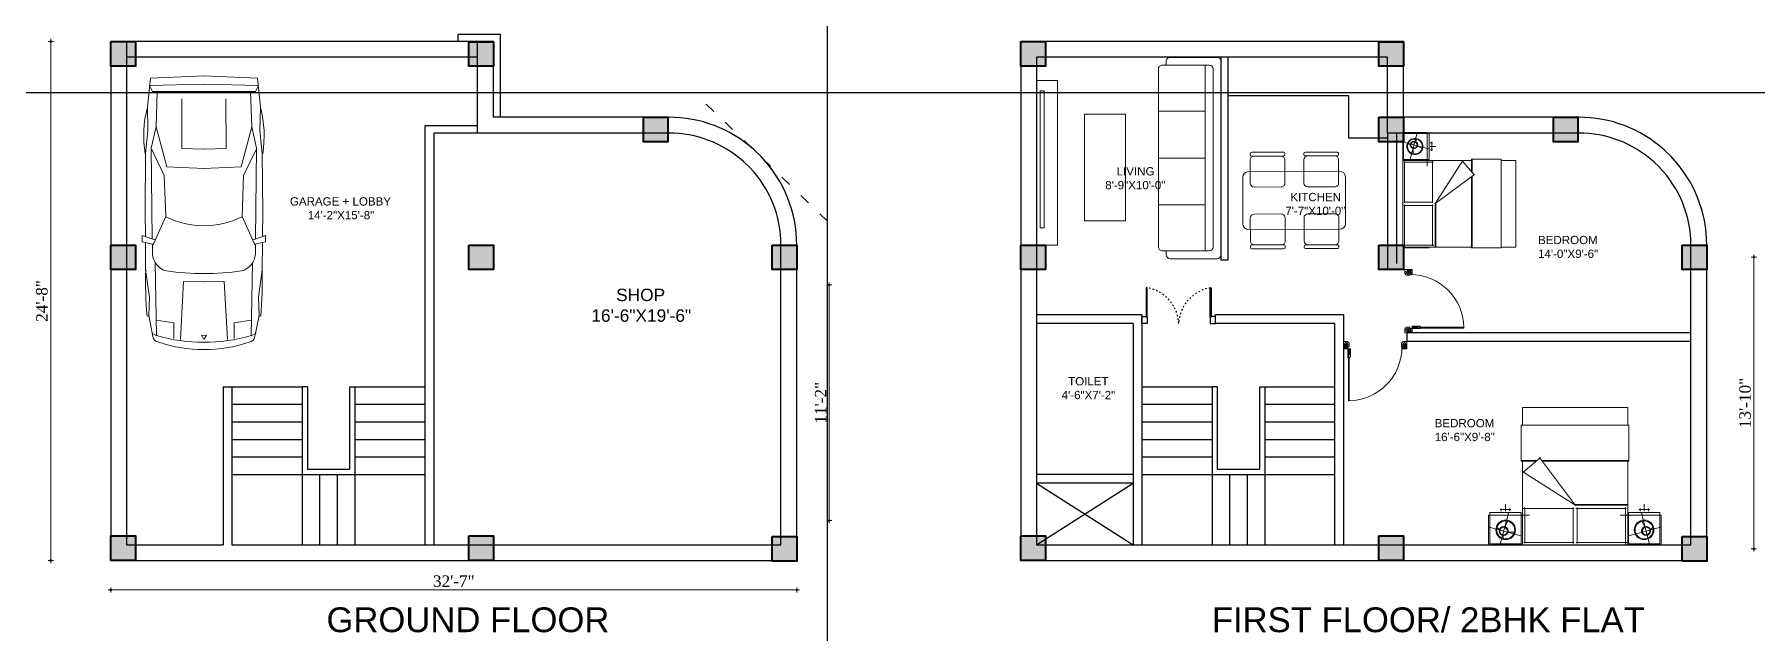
# Model space of a CAD drawing. Header units: inches. Extents: x 5914 to 162157, y -20538 to 282354.
# Drawn here: x 147746 to 148728, y -13510 to -13169 of the extents above; entities that cross this region are included whole.
import ezdxf

# ---------------------------------------------------------------- set-up
doc = ezdxf.new("R2010")
doc.units = ezdxf.units.IN
doc.header["$MEASUREMENT"] = 0
doc.header["$PDMODE"] = 99
doc.linetypes.add('ACAD_ISO03W100', pattern=[30, 12, -18])
for name, color, linetype, lineweight in [('.09', 24, 'Continuous', 9), ('.1', 168, 'Continuous', 13), ('A-FUR', 42, 'Continuous', 5), ('CONC. OUTLINE RA', 150, 'Continuous', 40), ('door', 170, 'Continuous', 25), ('dw', 104, 'Continuous', 18), ('FURNI', 30, 'Continuous', 5), ('Furniture', 22, 'Continuous', 13), ('Hatch', 254, 'Continuous', 9), ('HATCH RA', 8, 'Continuous', 5), ('HIDDEN RA', 253, 'ACAD_ISO03W100', 9)]:
    doc.layers.add(name, color=color, linetype=linetype, lineweight=lineweight)
doc.layers.add('lettring', color=7, linetype='Continuous')
doc.layers.add('WINDOW+dOOR', color=5, linetype='Continuous')
doc.styles.add('DIM', font='dutch.ttf')
doc.styles.get("Standard").update_dxf_attribs({"font": 'arial.ttf'})
doc.dimstyles.new('Copy of DIM 8', dxfattribs={"dimtxt": 6.5, "dimasz": 1, "dimexe": 6, "dimexo": 18, "dimgap": 1.6875, "dimtad": 1, "dimdec": 0, "dimzin": 3, "dimdsep": 46, "dimlunit": 4, "dimtxsty": 'DIM', "dimblk": 'dot 2', "dimcen": 0.09375, "dimse1": 1, "dimse2": 1, "dimclrd": 1, "dimclre": 1, "dimclrt": 256, "dimadec": 0, "dimazin": 0, "dimtfac": 0.75, "dimtdec": 0, "dimtix": 1, "dimtmove": 1, "dimatfit": 3, "dimldrblk": 'DOT', "dimfxl": 1, "dimtolj": 1, "dimtzin": 0, "dimlwd": 9, "dimlwe": 9, "dimarcsym": 0})

# ---------------------------------------------------------------- blocks, each defined once
blk = doc.blocks.new('A$C09e26c44')
at = {"layer": 'Furniture'}
for p, q in [((4.65, 154.73), (2.9, 138.03)), ((3.95, 150.37), (35.31, 151.17)), ((4.04, 150.5), (5.75, 147.13)), ((35.19, 156), (4.65, 154.73)), ((66.33, 150.37), (34.96, 151.17)), ((35.08, 156), (65.62, 154.73)), ((66.23, 150.5), (64.53, 147.13)), ((65.62, 154.73), (67.37, 138.03)), ((2.9, 138.03), (3.23, 124.74)), ((5.75, 147.13), (35.28, 147.14)), ((7.86, 126.92), (8.57, 147.13)), ((22.56, 142.93), (22.51, 114.64)), ((64.53, 147.13), (34.99, 147.14)), ((47.71, 142.93), (47.76, 114.64)), ((62.41, 126.92), (61.7, 147.13)), ((67.37, 138.03), (67.04, 124.74)), ((3.23, 124.74), (1.88, 111.64)), ((7.86, 126.92), (5.15, 114.78)), ((7.86, 126.92), (13.99, 104.19)), ((62.41, 126.92), (56.28, 104.19)), ((62.41, 126.92), (65.12, 114.78)), ((67.04, 124.74), (68.4, 111.64)), ((1.88, 111.64), (1.65, 78.17)), ((5.15, 114.78), (5.71, 63.1)), ((12.57, 99.21), (5.39, 114.07)), ((22.51, 114.64), (35.18, 114.18)), ((47.76, 114.64), (35.09, 114.18)), ((57.7, 99.21), (64.88, 114.07)), ((65.12, 114.78), (64.56, 63.1)), ((68.4, 111.64), (68.62, 78.17)), ((13.39, 75.75), (12.57, 99.21)), ((13.99, 104.19), (35.27, 103.19)), ((56.28, 104.19), (35, 103.19)), ((56.88, 75.75), (57.7, 99.21)), ((1.65, 78.17), (1.76, 64.44)), ((5.75, 59.03), (13.39, 75.75)), ((64.52, 59.03), (56.88, 75.75)), ((68.62, 78.17), (68.51, 64.44)), ((7.07, 62.63), (0, 65.04)), ((0, 65.04), (0.01, 61.32)), ((0.01, 61.32), (6.05, 60.16)), ((1.79, 60.98), (1.91, 45.47)), ((5.74, 60.22), (5.8, 54.34)), ((63.2, 62.63), (70.27, 65.04)), ((70.27, 61.32), (64.22, 60.16)), ((64.53, 60.22), (64.47, 54.34)), ((68.48, 60.98), (68.36, 45.47)), ((70.27, 65.04), (70.27, 61.32)), ((7.38, 49.56), (8.17, 7.96)), ((62.89, 49.56), (62.1, 7.96)), ((1.91, 45.47), (4.04, 29.82)), ((68.36, 45.47), (66.23, 29.82)), ((4.04, 29.82), (3.65, 19.4)), ((21.71, 5.75), (23.56, 38.74)), ((23.56, 38.74), (35.56, 38.67)), ((46.71, 38.74), (34.71, 38.67)), ((48.56, 5.75), (46.71, 38.74)), ((66.23, 29.82), (66.62, 19.4)), ((2.76, 19.22), (4.09, 18.81)), ((3.65, 19.4), (6.05, 7.4)), ((8.14, 16.77), (17.94, 15.19)), ((17.94, 15.19), (17.95, 6.33)), ((52.33, 15.19), (52.32, 6.33)), ((62.13, 16.77), (52.33, 15.19)), ((66.62, 19.4), (64.22, 7.4)), ((67.52, 19.22), (66.18, 18.81)), ((8.17, 7.96), (5.45, 9.32)), ((35.05, 7.91), (33.73, 8.22)), ((33.73, 8.22), (34.96, 5.91)), ((35.22, 7.91), (36.54, 8.22)), ((36.54, 8.22), (35.31, 5.91)), ((62.1, 7.96), (64.82, 9.32))]:
    blk.add_line(p, q, dxfattribs=at)
for centre, radius, start, end in [((65.17, 121.76), 64.36, 165.35802, 189.19455), ((5.1, 121.76), 64.36, 350.80545, 14.64198), ((35.14, 118.79), 48.24, 243.37543, 296.62457), ((16.27, 54.99), 10.48, 183.50969, 256.07198), ((54.01, 54.99), 10.48, 283.92802, 356.49031), ((223.47, 38.09), 221.58, 178.1098, 184.91949), ((35.14, 195.27), 151.98, 261.90768, 278.09232), ((-153.19, 38.09), 221.58, 355.08051, 1.8902), ((10.02, 8.2), 4.05, 191.30745, 260.89178), ((35.14, 101.92), 97.74, 253.98812, 286.01188), ((35.14, 81.07), 81.07, 251.47438, 288.52562), ((60.25, 8.2), 4.05, 279.10822, 348.69255)]:
    blk.add_arc(centre, radius, start, end, dxfattribs=at)
blk = doc.blocks.new('30 inch door')
at = {"layer": '.09'}
blk.add_arc((10330.01, 24687.1), 25.67, 91.33199, 180, dxfattribs=at)
at = {"layer": '.1'}
for p, q in [((10329.41, 24712.76), (10329.41, 24691.67)), ((10329.41, 24712.76), (10329.81, 24712.76)), ((10329.81, 24691.67), (10329.81, 24712.76)), ((10328.81, 24688.15), (10328.81, 24691.67)), ((10329.29, 24692.15), (10329.41, 24692.15)), ((10329.41, 24692.15), (10329.41, 24691.67)), ((10329.41, 24691.67), (10329.81, 24691.67)), ((10329.41, 24691.67), (10329.81, 24691.67)), ((10329.81, 24691.67), (10329.81, 24692.15)), ((10329.81, 24692.15), (10330.01, 24692.15)), ((10330.01, 24692.15), (10330.01, 24688.15)), ((10302.02, 24688.15), (10302.02, 24684.65)), ((10304.03, 24688.15), (10302.02, 24688.15)), ((10302.02, 24684.65), (10303.77, 24684.65)), ((10304.03, 24688.15), (10304.03, 24688.15)), ((10304.03, 24687.1), (10304.03, 24688.15)), ((10304.65, 24687.1), (10304.03, 24687.1)), ((10304.65, 24685.52), (10304.65, 24687.1)), ((10330.01, 24688.15), (10328.81, 24688.15)), ((10329.4, 24687.1), (10330.01, 24687.1)), ((10329.4, 24685.52), (10329.4, 24687.1)), ((10330.01, 24687.1), (10330.01, 24688.15)), ((10330.01, 24688.15), (10332.02, 24688.15)), ((10332.02, 24684.65), (10330.27, 24684.65)), ((10332.02, 24688.15), (10332.02, 24684.65))]:
    blk.add_line(p, q, dxfattribs=at)
for centre, major_axis, start_param, end_param in [((10329.29, 24691.67), (-0.339, 0.339), 5.497787, 7.068583), ((10303.77, 24685.52), (-0.619, -0.619), 0.785398, 2.356194)]:
    blk.add_ellipse(centre, major_axis=major_axis, ratio=1, start_param=start_param, end_param=end_param, dxfattribs=at)
at = {"layer": '.1', "extrusion": (0, 0, -1)}
blk.add_ellipse((10330.27, 24685.52), major_axis=(-0.619, 0.619), ratio=1, start_param=3.926991, end_param=5.497787, dxfattribs=at)
blk.add_line((10330.01, 24688.15), (10330.01, 24688.15))
at = {"layer": 'Hatch', "lineweight": 0}
for points, knots in [([(10330.01, 24688.15), (10329.7, 24688.44), (10329.1, 24689.01), (10329.14, 24689.82), (10329.09, 24691.13)], [0, 0, 0, 0, 30.296971, 58.529009, 58.529009, 58.529009, 58.529009]), ([(10330.01, 24688.15), (10329.93, 24688.7), (10329.77, 24689.76), (10329.75, 24690.84), (10329.74, 24691.37)], [0, 0, 0, 0, 41.50394, 80.765622, 80.765622, 80.765622, 80.765622]), ([(10302.02, 24688.15), (10302.05, 24687.95), (10302.17, 24687.01), (10302.48, 24686.12), (10302.72, 24685.42)], [0, 0, 0, 0, 17.459471, 80.67073, 80.67073, 80.67073, 80.67073]), ([(10302.02, 24688.15), (10302.41, 24687.86), (10303.15, 24687.31), (10304.04, 24687.05), (10304.45, 24686.93)], [0, 0, 0, 0, 41.503939, 78.170205, 78.170205, 78.170205, 78.170205]), ([(10302.02, 24688.15), (10302.45, 24687.5), (10303.05, 24686.59), (10304.02, 24686.14), (10304.29, 24686.01)], [0, 0, 0, 0, 64.705486, 90.408952, 90.408952, 90.408952, 90.408952]), ([(10302.02, 24688.15), (10302.13, 24687.79), (10302.35, 24687.1), (10302.97, 24686.1), (10304.18, 24685.07)], [0, 0, 0, 0, 30.296971, 58.529009, 58.529009, 58.529009, 58.529009]), ([(10303.35, 24687.82), (10303.2, 24687.43), (10302.98, 24686.82), (10302.44, 24686.51), (10302.25, 24686.4)], [0, 0, 0, 0, 34.642749, 52.790216, 52.790216, 52.790216, 52.790216]), ([(10303.86, 24687.89), (10303.73, 24687.32), (10303.52, 24686.4), (10302.7, 24686), (10302.39, 24685.85)], [0, 0, 0, 0, 47.051669, 75.417188, 75.417188, 75.417188, 75.417188]), ([(10304.15, 24687.01), (10304.07, 24686.57), (10303.9, 24685.69), (10303.13, 24685.22), (10302.75, 24684.98)], [0, 0, 0, 0, 36.886594, 73.591637, 73.591637, 73.591637, 73.591637]), ([(10330.01, 24688.15), (10329.8, 24688.26), (10329.35, 24688.51), (10329.11, 24688.97), (10328.99, 24689.22)], [0, 0, 0, 0, 17.459472, 37.737029, 37.737029, 37.737029, 37.737029]), ([(10329.9, 24690.9), (10329.69, 24690.85), (10329.25, 24690.74), (10329.1, 24690.31), (10329.02, 24690.08)], [0, 0, 0, 0, 15.424483, 31.99547, 31.99547, 31.99547, 31.99547]), ([(10329.92, 24690.24), (10329.72, 24690.12), (10329.23, 24689.84), (10329.13, 24689.27), (10329.07, 24688.95)], [0, 0, 0, 0, 17.254821, 40.319618, 40.319618, 40.319618, 40.319618]), ([(10329.9, 24689.44), (10329.59, 24689.24), (10329.23, 24689.01), (10329.2, 24688.63), (10329.2, 24688.58)], [0, 0, 0, 0, 24.633819, 28.489546, 28.489546, 28.489546, 28.489546]), ([(10330.01, 24688.15), (10329.86, 24688.5), (10329.47, 24689.39), (10329.44, 24690.38), (10329.42, 24690.98)], [0, 0, 0, 0, 28.413311, 72.750806, 72.750806, 72.750806, 72.750806]), ([(10332.02, 24688.15), (10331.63, 24687.86), (10330.89, 24687.31), (10330.01, 24687.05), (10329.59, 24686.93)], [0, 0, 0, 0, 41.503939, 78.170205, 78.170205, 78.170205, 78.170205]), ([(10332.02, 24688.15), (10331.59, 24687.5), (10330.99, 24686.59), (10330.03, 24686.14), (10329.75, 24686.01)], [0, 0, 0, 0, 64.705486, 90.408952, 90.408952, 90.408952, 90.408952]), ([(10332.02, 24688.15), (10331.91, 24687.79), (10331.69, 24687.1), (10331.07, 24686.1), (10329.87, 24685.07)], [0, 0, 0, 0, 30.296971, 58.529009, 58.529009, 58.529009, 58.529009]), ([(10329.89, 24687.01), (10329.98, 24686.57), (10330.14, 24685.69), (10330.91, 24685.22), (10331.29, 24684.98)], [0, 0, 0, 0, 36.886594, 73.591637, 73.591637, 73.591637, 73.591637]), ([(10330.18, 24687.89), (10330.31, 24687.32), (10330.52, 24686.4), (10331.35, 24686), (10331.66, 24685.85)], [0, 0, 0, 0, 47.051669, 75.417188, 75.417188, 75.417188, 75.417188]), ([(10330.7, 24687.82), (10330.84, 24687.43), (10331.06, 24686.82), (10331.61, 24686.51), (10331.8, 24686.4)], [0, 0, 0, 0, 34.642749, 52.790216, 52.790216, 52.790216, 52.790216]), ([(10332.02, 24688.15), (10332, 24687.95), (10331.87, 24687.01), (10331.56, 24686.12), (10331.32, 24685.42)], [0, 0, 0, 0, 17.459471, 80.67073, 80.67073, 80.67073, 80.67073])]:
    blk.add_open_spline(points, degree=3, knots=knots, dxfattribs=at)
blk = doc.blocks.new('A$C2A650008')
at = {"layer": 'A-FUR'}
for p, q in [((-74.11, 13.02), (-90.97, 13.02)), ((-90.97, -6.3), (-90.97, 13.02)), ((-90.52, -5.58), (-90.52, 12.3)), ((-90.52, 12.3), (-72.65, 12.3)), ((-80.98, 12.72), (-85.85, -5.45)), ((-74.11, -10.37), (-74.11, 13.02)), ((-72.65, 12.3), (-72.65, -5.58)), ((-91.38, 6.62), (-73.1, 1.72)), ((-85.74, 4.89), (-87.52, 4.59)), ((-83.76, 1.91), (-83.84, -1.7)), ((-82.37, 6.87), (-81.23, 8.27)), ((-80.74, 3.68), (-77.55, 1.98)), ((-71.92, 5.78), (-70.42, 5.78)), ((-71.92, 3.36), (-67.96, 3.36)), ((-71.92, 0.94), (-70.3, 0.94)), ((-70.96, 6.46), (-70.96, 0.35)), ((-90.97, -6.3), (-43.44, -6.3)), ((-90.97, -6.3), (-90.97, -66.3)), ((-90.97, -6.3), (-70.8, -6.3)), ((-90.97, -66.3), (-90.97, -6.3)), ((-72.65, -5.58), (-90.52, -5.58)), ((-90.18, -7.63), (-69.6, -7.63)), ((-89.76, -35.72), (-89.76, -7)), ((-70.44, -6.69), (-70.44, -35.63)), ((-68.72, -36.65), (-49.48, -6.48)), ((-49.77, -6.59), (-41.27, -16.48)), ((-43.44, -5.48), (-43.44, -13.94)), ((-43.44, -5.48), (-22.87, -5.48)), ((-42.96, -5.48), (-42.96, -14.5)), ((-22.87, -5.48), (-22.87, -66.85)), ((-22.87, -6.3), (-12.84, -6.3)), ((-12.84, -6.3), (-12.84, -66.3)), ((-41.36, -16.06), (-68.68, -36.43)), ((-43.44, -17.62), (-43.44, -66.85)), ((-42.96, -17.26), (-42.96, -66.85)), ((-69.87, -35.22), (-90.25, -35.22)), ((-90.25, -37.39), (-69.87, -37.39)), ((-89.76, -65.95), (-89.76, -36.85)), ((-70.44, -36.77), (-70.44, -65.37)), ((-68.5, -36.25), (-68.5, -66.3)), ((-68.02, -35.78), (-68.02, -66.3)), ((-43.44, -66.3), (-90.97, -66.3)), ((-90.97, -66.3), (-90.97, -85.36)), ((-69.53, -64.97), (-90.74, -64.97)), ((-90.52, -66.76), (-90.52, -84.63)), ((-72.65, -66.76), (-90.52, -66.76)), ((-80.98, -85.05), (-85.85, -66.89)), ((-74.11, -61.97), (-74.11, -85.36)), ((-72.65, -84.63), (-72.65, -66.76)), ((-43.44, -66.85), (-22.87, -66.85)), ((-12.84, -66.3), (-22.87, -66.3)), ((-91.38, -78.96), (-73.1, -74.06)), ((-80.74, -76.02), (-77.55, -74.32)), ((-71.92, -73.28), (-70.3, -73.28)), ((-71.92, -75.7), (-67.96, -75.7)), ((-71.92, -78.11), (-70.42, -78.11)), ((-70.96, -78.79), (-70.96, -72.69)), ((-74.11, -85.36), (-90.97, -85.36)), ((-90.52, -84.63), (-72.65, -84.63)), ((-82.37, -79.2), (-81.23, -80.61))]:
    blk.add_line(p, q, dxfattribs=at)
for centre, major_axis, start_param, end_param in [((-82.54, 3.29), (3.95, 3.95), 6.28318530712061, 12.5663706143002), ((-82.54, 3.29), (-3.64, 3.64), 4.712389, 10.995574), ((-83.2, 4.43), (1.82, 1.82), 3.926993, 10.210178), ((-83.2, 4.43), (-1.52, 1.52), -1.570796, 4.712389)]:
    blk.add_ellipse(centre, major_axis=major_axis, ratio=1, start_param=start_param, end_param=end_param, dxfattribs=at)
at = {"layer": 'A-FUR', "extrusion": (0, 0, -1)}
for centre, major_axis, start_param, end_param in [((-82.54, -75.63), (-3.95, 3.95), 3.141593, 9.424778), ((-82.54, -75.63), (3.64, 3.64), 1.570796326731005, 7.853981633910592), ((-83.2, -76.77), (1.82, 1.82), -0.588961555347947, 5.69422375183164), ((-83.2, -76.77), (-1.52, 1.52), 0.886531, 7.169716)]:
    blk.add_ellipse(centre, major_axis=major_axis, ratio=1, start_param=start_param, end_param=end_param, dxfattribs=at)
blk = doc.blocks.new('A$Cdef41757')
at = {"layer": 'FURNI', "ltscale": 0.5}
for p, q in [((4.29, 53.68), (4.29, 54.12)), ((4.29, 37.4), (4.29, 50.6)), ((23.21, 55), (5.17, 55)), ((23.21, 52.8), (5.17, 52.8)), ((24.09, 53.68), (24.09, 54.12)), ((24.09, 37.4), (24.09, 50.6)), ((34.89, 53.68), (34.89, 54.12)), ((34.89, 37.4), (34.89, 50.6)), ((53.81, 55), (35.77, 55)), ((53.81, 52.8), (35.77, 52.8)), ((54.69, 53.68), (54.69, 54.12)), ((54.69, 37.4), (54.69, 50.6)), ((0, 40.7), (0, 14.3)), ((0, 40.7), (0, 14.3)), ((55.23, 44), (3.3, 44)), ((58.53, 40.7), (58.53, 14.3)), ((21.89, 35.2), (6.49, 35.2)), ((52.49, 35.2), (37.09, 35.2)), ((21.89, 19.8), (6.49, 19.8)), ((52.49, 19.8), (37.09, 19.8)), ((55.23, 11), (3.3, 11)), ((4.29, 17.6), (4.29, 4.4)), ((24.09, 17.6), (24.09, 4.4)), ((34.89, 17.6), (34.89, 4.4)), ((54.69, 17.6), (54.69, 4.4)), ((4.29, 1.32), (4.29, 0.88)), ((23.21, 2.2), (5.17, 2.2)), ((24.09, 1.32), (24.09, 0.88)), ((34.89, 1.32), (34.89, 0.88)), ((53.81, 2.2), (35.77, 2.2)), ((54.69, 1.32), (54.69, 0.88)), ((23.21, 0), (5.17, 0)), ((53.81, 0), (35.77, 0))]:
    blk.add_line(p, q, dxfattribs=at)
for centre, radius, start, end in [((5.17, 54.12), 0.88, 90, 180), ((5.17, 53.68), 0.88, 180, 270), ((6.49, 50.6), 2.2, 90, 180), ((21.89, 50.6), 2.2, 360, 90), ((23.21, 54.12), 0.88, 360, 90), ((23.21, 53.68), 0.88, 270, 360), ((35.77, 54.12), 0.88, 90, 180), ((35.77, 53.68), 0.88, 180, 270), ((37.09, 50.6), 2.2, 90, 180), ((52.49, 50.6), 2.2, 360, 90), ((53.81, 54.12), 0.88, 360, 90), ((53.81, 53.68), 0.88, 270, 360), ((6.49, 37.4), 2.2, 180, 270), ((21.89, 37.4), 2.2, 270, 360), ((37.09, 37.4), 2.2, 180, 270), ((52.49, 37.4), 2.2, 270, 360), ((6.49, 17.6), 2.2, 90, 180), ((21.89, 17.6), 2.2, 360, 90), ((37.09, 17.6), 2.2, 90, 180), ((52.49, 17.6), 2.2, 360, 90), ((6.49, 4.4), 2.2, 180, 270), ((5.17, 1.32), 0.88, 90, 180), ((5.17, 0.88), 0.88, 180, 270), ((21.89, 4.4), 2.2, 270, 360), ((23.21, 1.32), 0.88, 360, 90), ((23.21, 0.88), 0.88, 270, 360), ((37.09, 4.4), 2.2, 180, 270), ((35.77, 1.32), 0.88, 90, 180), ((35.77, 0.88), 0.88, 180, 270), ((52.49, 4.4), 2.2, 270, 360), ((53.81, 1.32), 0.88, 360, 90), ((53.81, 0.88), 0.88, 270, 360)]:
    blk.add_arc(centre, radius, start, end, dxfattribs=at)
at = {"layer": 'FURNI', "ltscale": 0.5, "extrusion": (0, 0, -1)}
for centre, major_axis, start_param, end_param in [((3.3, 40.7), (-2.33, -2.33), 0.785398, 2.356194), ((55.23, 40.7), (2.33, -2.33), 3.926991, 5.497787), ((3.3, 14.3), (2.33, -2.33), 0.785398, 2.356194), ((3.3, 14.3), (2.33, -2.33), 0.785398, 2.356194), ((55.23, 14.3), (2.33, -2.33), 5.497787, 7.068583)]:
    blk.add_ellipse(centre, major_axis=major_axis, ratio=1, start_param=start_param, end_param=end_param, dxfattribs=at)
blk = doc.blocks.new('sofa 2200')
for p, q in [((-2740, 151), (-2740, 818)), ((-2684, 874), (72, 874)), ((-2573, 762), (-39, 762)), ((128, 818), (128, 151)), ((-2629, 39), (-2629, 707)), ((-2629, 651), (16, 651)), ((-1974, 651), (-1974, -16)), ((-1306, 651), (-1306, -16)), ((-639, 651), (-639, -16)), ((16, 707), (16, 39)), ((-2629, 95), (-2684, 95)), ((72, 95), (16, 95)), ((-39, -16), (-2573, -16))]:
    blk.add_line(p, q)
for centre, start, end in [((-2684, 818), 90, 180), ((-2573, 707), 90, 180), ((-39, 707), 0, 90), ((72, 818), 0, 90), ((-2684, 151), 180, 270), ((-2573, 39), 180, 270), ((-39, 39), 270, 0), ((72, 151), 270, 0)]:
    blk.add_arc(centre, 55.6, start, end)
blk = doc.blocks.new('asdadas')
at = {"layer": 'door'}
for points in [[(-15507.35, 29030.58), (-15507.34, 29047.44), (-15507.84, 29047.44), (-15507.85, 29031.08)], [(-15471.35, 29030.58), (-15471.36, 29047.44), (-15470.86, 29047.44), (-15470.85, 29031.08)]]:
    blk.add_lwpolyline(points, dxfattribs=at)
for points in [[(-15510.35, 29027.08), (-15510.35, 29031.08), (-15507.85, 29031.08), (-15507.85, 29030.58), (-15507.35, 29030.58), (-15507.35, 29027.08)], [(-15468.35, 29027.08), (-15468.35, 29031.08), (-15470.85, 29031.08), (-15470.85, 29030.58), (-15471.35, 29030.58), (-15471.35, 29027.08)]]:
    blk.add_lwpolyline(points, close=True, dxfattribs=at)
at = {"layer": 'door', "linetype": 'ACAD_ISO03W100', "ltscale": 0.07}
for centre, start, end in [((-15511.1, 29025.99), 2.86783, 80.06155), ((-15467.6, 29025.99), 99.93845, 177.13217)]:
    blk.add_arc(centre, 21.78, start, end, dxfattribs=at)
blk = doc.blocks.new('COLUMN')
at = {"layer": 'CONC. OUTLINE RA', "transparency": 33554687}
h = blk.add_hatch(color=256, dxfattribs=at)
h.dxf.hatch_style = 1
h.paths.add_polyline_path([(148062.93, -13130.45), (148076.93, -13130.45), (148076.93, -13116.45), (148062.93, -13116.45)])
at = {"layer": 'CONC. OUTLINE RA'}
blk.add_lwpolyline([(148062.93, -13116.45), (148076.93, -13116.45), (148076.93, -13130.45), (148062.93, -13130.45)], close=True, dxfattribs=at)
blk = doc.blocks.new('dot1')
at = {"layer": 'Hatch'}
h = blk.add_hatch(color=256, dxfattribs=at)
edge = h.paths.add_edge_path()
edge.add_arc((0, 0), 1, 0, 360)
for p, q in [((3, 0), (-3, 0)), ((0, 3), (0, -3))]:
    blk.add_line(p, q, dxfattribs=at)
blk.add_circle((0, 0), 1, dxfattribs=at)
blk = doc.blocks.new('dot 2')
at = {"layer": 'Hatch', "xscale": 0.5, "yscale": 0.5, "zscale": 0.5}
blk.add_blockref('dot1', (0, 0), dxfattribs=at)
blk = doc.blocks.new('*D14')
at = {"layer": 'Defpoints', "color": 0, "transparency": 16777216}
for p in [(147789.69, -13172.9), (147755.43, -13468.54), (147789.69, -13468.54)]:
    blk.add_point(p, dxfattribs=at)
at = {"layer": 'lettring', "color": 1, "lineweight": 9, "transparency": 16777216}
blk.add_line((147755.43, -13173.9), (147755.43, -13467.54), dxfattribs=at)
for p, rotation in [((147755.43, -13172.9), 90), ((147755.43, -13468.54), 270)]:
    blk.add_blockref('dot 2', p, dxfattribs=dict(at, rotation=rotation))
at = {"layer": 'lettring', "transparency": 16777216, "insert": (147750.42, -13320.72), "char_height": 6.5, "attachment_point": 5, "rotation": 90, "style": 'DIM'}
blk.add_mtext('\\A1;24\'-8"', dxfattribs=at)
blk = doc.blocks.new('_Dot')
at = {"color": 0, "linetype": 'ByBlock', "lineweight": -2}
blk.add_line((-0.5, 0), (-1, 0), dxfattribs=at)
at = {"color": 0, "linetype": 'ByBlock', "const_width": 0.5}
blk.add_lwpolyline([(-0.25, 0, 1), (0.25, 0, 1)], format="xyb", close=True, dxfattribs=at)
blk = doc.blocks.new('*D15')
at = {"layer": 'Defpoints', "color": 0, "transparency": 16777216}
for p in [(148692.18, -13295.84), (148692.18, -13461.85), (148726.08, -13461.85)]:
    blk.add_point(p, dxfattribs=at)
at = {"layer": 'lettring', "color": 1, "lineweight": 9, "transparency": 16777216}
blk.add_line((148726.08, -13296.84), (148726.08, -13460.85), dxfattribs=at)
for p, rotation in [((148726.08, -13295.84), 90), ((148726.08, -13461.85), 270)]:
    blk.add_blockref('dot 2', p, dxfattribs=dict(at, rotation=rotation))
at = {"layer": 'lettring', "transparency": 16777216, "insert": (148721.06, -13378.84), "char_height": 6.5, "attachment_point": 5, "rotation": 90, "style": 'DIM'}
blk.add_mtext('\\A1;13\'-10"', dxfattribs=at)
blk = doc.blocks.new('*D16')
at = {"layer": 'Defpoints', "color": 0, "transparency": 16777216}
for p in [(147789.69, -13468.54), (148180.61, -13468.85), (148180.61, -13485.35)]:
    blk.add_point(p, dxfattribs=at)
at = {"layer": 'lettring', "color": 1, "lineweight": 9, "transparency": 16777216}
blk.add_line((147790.69, -13485.35), (148179.61, -13485.35), dxfattribs=at)
at = {"layer": 'lettring', "color": 1, "lineweight": 9, "transparency": 16777216, "rotation": 180}
blk.add_blockref('dot 2', (147789.69, -13485.35), dxfattribs=at)
at = {"layer": 'lettring', "color": 1, "lineweight": 9, "transparency": 16777216}
blk.add_blockref('dot 2', (148180.61, -13485.35), dxfattribs=at)
at = {"layer": 'lettring', "transparency": 16777216, "insert": (147985.15, -13480.35), "char_height": 6.5, "attachment_point": 5, "style": 'DIM'}
blk.add_mtext('\\A1;32\'-7"', dxfattribs=at)
blk = doc.blocks.new('*D29')
at = {"layer": 'Defpoints', "color": 0, "transparency": 16777216}
for p in [(148180.61, -13311.6), (148180.61, -13445.85), (148199.16, -13445.85)]:
    blk.add_point(p, dxfattribs=at)
at = {"layer": 'lettring', "color": 1, "lineweight": 9, "transparency": 16777216}
blk.add_line((148199.16, -13312.6), (148199.16, -13444.85), dxfattribs=at)
for p, rotation in [((148199.16, -13311.6), 90), ((148199.16, -13445.85), 270)]:
    blk.add_blockref('dot 2', p, dxfattribs=dict(at, rotation=rotation))
at = {"layer": 'lettring', "transparency": 16777216, "insert": (148194.19, -13378.72), "char_height": 6.5, "attachment_point": 5, "rotation": 90, "style": 'DIM'}
blk.add_mtext('\\A1;11\'-2"', dxfattribs=at)

msp = doc.modelspace()

# ---------------------------------------------------------------- linework, layer by layer
for p, q in [((148011.73, -13168.9), (147987.73, -13168.9)), ((147987.73, -13172.9), (147987.73, -13168.9)), ((148011.73, -13216.04), (148011.73, -13168.9)), ((148007.73, -13172.9), (147789.69, -13172.9)), ((147789.69, -13172.9), (147789.69, -13468.54)), ((147798.69, -13172.9), (147798.69, -13459.54)), ((147998.73, -13225.04), (147998.73, -13172.9)), ((148007.73, -13216.04), (148007.73, -13172.9)), ((148526.3, -13172.9), (148308.26, -13172.9)), ((148308.26, -13172.9), (148308.26, -13468.54)), ((148526.3, -13216.04), (148526.3, -13172.9)), ((147998.73, -13181.9), (147798.69, -13181.9)), ((148517.3, -13181.9), (148317.26, -13181.9)), ((148317.26, -13181.9), (148317.26, -13459.54)), ((148422.28, -13181.9), (148422.28, -13297.54)), ((148426.28, -13181.9), (148426.28, -13297.54)), ((148517.3, -13225.04), (148517.3, -13181.9)), ((148495.3, -13203.9), (148426.28, -13203.9)), ((148495.3, -13227.9), (148495.3, -13203.9)), ((148107.66, -13216.04), (148007.73, -13216.04)), ((148626.24, -13216.04), (148526.3, -13216.04)), ((147968.73, -13221.04), (147968.73, -13459.54)), ((147998.73, -13221.04), (147968.73, -13221.04)), ((147973.73, -13225.04), (147973.73, -13459.54)), ((147998.73, -13225.04), (147973.73, -13225.04)), ((148107.66, -13225.04), (147998.73, -13225.04)), ((148517.3, -13227.9), (148495.3, -13227.9)), ((148626.24, -13225.04), (148517.3, -13225.04)), ((148517.3, -13225.04), (148517.3, -13302.84)), ((148522.3, -13225.04), (148522.3, -13299.41)), ((148160.27, -13238.43), (148156.27, -13234.58)), ((148678.85, -13238.43), (148674.85, -13234.58)), ((148154.02, -13244.91), (148150.03, -13241.06)), ((148672.6, -13244.91), (148668.6, -13241.06)), ((148171.61, -13459.54), (148171.61, -13288.85)), ((148180.61, -13468.54), (148180.61, -13288.85)), ((148426.28, -13297.54), (148422.28, -13297.54)), ((148690.18, -13459.54), (148690.18, -13288.85)), ((148699.18, -13468.54), (148699.18, -13288.85)), ((148377.26, -13328.54), (148317.26, -13328.54)), ((148372.26, -13333.54), (148317.26, -13333.54)), ((148372.26, -13333.54), (148372.26, -13459.54)), ((148377.26, -13328.54), (148377.26, -13459.54)), ((148419.26, -13333.54), (148419.26, -13328.54)), ((148492.3, -13328.54), (148419.26, -13328.54)), ((148487.3, -13333.54), (148419.26, -13333.54)), ((148487.3, -13459.54), (148487.3, -13333.54)), ((148492.3, -13459.54), (148492.3, -13328.54)), ((148690.18, -13338.84), (148528.3, -13338.84)), ((148528.3, -13338.84), (148528.3, -13343.84)), ((148690.18, -13343.84), (148528.3, -13343.84)), ((147853.69, -13369.54), (147853.69, -13459.54)), ((147853.69, -13369.54), (147858.69, -13369.54)), ((147858.69, -13369.54), (147858.69, -13459.54)), ((147858.69, -13369.54), (147898.69, -13369.54)), ((147898.69, -13369.54), (147898.69, -13459.54)), ((147901.69, -13369.54), (147898.69, -13369.54)), ((147901.69, -13369.54), (147901.69, -13416.54)), ((147925.73, -13369.54), (147925.73, -13416.54)), ((147925.73, -13369.54), (147928.73, -13369.54)), ((147928.73, -13369.54), (147928.73, -13459.54)), ((147928.73, -13369.54), (147968.73, -13369.54)), ((147968.73, -13369.54), (147968.73, -13459.54)), ((147968.73, -13369.54), (147968.73, -13459.54)), ((148377.26, -13369.54), (148417.26, -13369.54)), ((148417.26, -13369.54), (148417.26, -13459.54)), ((148420.26, -13369.54), (148417.26, -13369.54)), ((148420.26, -13369.54), (148420.26, -13416.54)), ((148444.3, -13369.54), (148444.3, -13416.54)), ((148444.3, -13369.54), (148447.3, -13369.54)), ((148447.3, -13369.54), (148447.3, -13459.54)), ((148447.3, -13369.54), (148487.3, -13369.54)), ((147858.69, -13379.54), (147898.69, -13379.54)), ((147928.73, -13379.54), (147968.73, -13379.54)), ((148377.26, -13379.54), (148417.26, -13379.54)), ((148447.3, -13379.54), (148487.3, -13379.54)), ((147858.69, -13389.54), (147898.69, -13389.54)), ((147928.73, -13389.54), (147968.73, -13389.54)), ((148377.26, -13389.54), (148417.26, -13389.54)), ((148447.3, -13389.54), (148487.3, -13389.54)), ((147858.69, -13399.54), (147898.69, -13399.54)), ((147928.73, -13399.54), (147968.73, -13399.54)), ((148377.26, -13399.54), (148417.26, -13399.54)), ((148447.3, -13399.54), (148487.3, -13399.54)), ((147858.69, -13409.54), (147898.69, -13409.54)), ((147928.73, -13409.54), (147968.73, -13409.54)), ((148377.26, -13409.54), (148417.26, -13409.54)), ((148447.3, -13409.54), (148487.3, -13409.54)), ((147858.69, -13419.54), (147928.73, -13419.54)), ((147901.69, -13416.54), (147925.73, -13416.54)), ((147908.69, -13419.54), (147908.69, -13459.54)), ((147918.69, -13419.54), (147918.69, -13459.54)), ((147918.69, -13419.54), (147918.69, -13459.54)), ((147928.73, -13419.54), (147968.73, -13419.54)), ((148372.26, -13419.54), (148317.26, -13419.54)), ((148372.26, -13424.54), (148317.26, -13424.54)), ((148317.26, -13459.54), (148372.26, -13424.54)), ((148317.26, -13424.54), (148372.26, -13459.54)), ((148377.26, -13419.54), (148447.3, -13419.54)), ((148420.26, -13416.54), (148444.3, -13416.54)), ((148427.26, -13419.54), (148427.26, -13459.54)), ((148437.26, -13419.54), (148437.26, -13459.54)), ((148437.26, -13419.54), (148437.26, -13459.54)), ((148447.3, -13419.54), (148487.3, -13419.54)), ((147798.69, -13459.54), (147853.69, -13459.54)), ((147858.69, -13459.54), (148171.61, -13459.54)), ((147858.69, -13459.54), (147998.73, -13459.54)), ((148317.26, -13459.54), (148690.18, -13459.54)), ((147789.69, -13468.54), (148180.61, -13468.54)), ((148308.26, -13468.54), (148699.18, -13468.54))]:
    msp.add_line(p, q)
for p, direction in [((148198.04, -13275.17), (0, 1)), ((147369.19, -13202.01), (1, 0))]:
    msp.add_xline(p, direction)
for centre, radius, start, end in [((148107.7, -13288.95), 72.9, 48.22202, 90.0319), ((148626.28, -13288.95), 72.9, 48.22202, 90.0319), ((148107.7, -13288.95), 63.9, 48.22202, 90.0319), ((148626.28, -13288.95), 63.9, 48.22202, 90.0319), ((148107.7, -13288.95), 72.9, 0.07494, 43.85774), ((148626.28, -13288.95), 72.9, 0.07494, 43.85774), ((148107.7, -13288.95), 63.9, 0.07494, 43.85774), ((148626.28, -13288.95), 63.9, 0.07494, 43.85774)]:
    msp.add_arc(centre, radius, start, end)
at = {"layer": 'A-FUR'}
for p, q in [((148539.83, -13224.71), (148525.94, -13224.71)), ((148525.94, -13240.64), (148525.94, -13224.71)), ((148526.3, -13240.04), (148526.3, -13225.31)), ((148526.3, -13225.31), (148541.03, -13225.31)), ((148534.17, -13224.97), (148530.16, -13239.93)), ((148533.02, -13229.79), (148533.96, -13228.63)), ((148539.83, -13243.99), (148539.83, -13224.71)), ((148541.03, -13225.31), (148541.03, -13240.04)), ((148525.6, -13229.99), (148540.66, -13234.03)), ((148530.25, -13231.41), (148528.78, -13231.66)), ((148531.88, -13233.87), (148531.81, -13236.84)), ((148534.37, -13232.41), (148537, -13233.81)), ((148541.63, -13230.69), (148542.87, -13230.69)), ((148541.63, -13232.68), (148544.89, -13232.68)), ((148541.63, -13234.67), (148542.97, -13234.67)), ((148542.43, -13230.12), (148542.43, -13235.15)), ((148525.94, -13240.64), (148565.1, -13240.64)), ((148525.94, -13240.64), (148525.94, -13290.08)), ((148525.94, -13240.64), (148542.56, -13240.64)), ((148525.94, -13290.08), (148525.94, -13240.64)), ((148541.03, -13240.04), (148526.3, -13240.04)), ((148526.59, -13241.73), (148543.55, -13241.73)), ((148526.93, -13264.88), (148526.93, -13241.21)), ((148542.86, -13240.96), (148542.86, -13264.81)), ((148544.27, -13265.65), (148560.12, -13240.78)), ((148566.81, -13248.68), (148544.3, -13265.46)), ((148559.89, -13240.87), (148566.89, -13249.02)), ((148565.1, -13239.96), (148565.1, -13246.93)), ((148565.1, -13239.96), (148582.05, -13239.96)), ((148565.5, -13239.96), (148565.5, -13247.4)), ((148582.05, -13239.96), (148582.05, -13290.53)), ((148582.05, -13240.64), (148590.32, -13240.64)), ((148590.32, -13240.64), (148590.32, -13290.08)), ((148565.1, -13249.96), (148565.1, -13290.53)), ((148565.5, -13249.66), (148565.5, -13290.53)), ((148543.33, -13264.46), (148526.53, -13264.46)), ((148526.53, -13266.25), (148543.33, -13266.25)), ((148526.93, -13289.79), (148526.93, -13265.81)), ((148542.86, -13265.74), (148542.86, -13289.31)), ((148544.45, -13265.32), (148544.45, -13290.08)), ((148544.85, -13264.93), (148544.85, -13290.08)), ((148565.1, -13290.08), (148525.94, -13290.08)), ((148543.6, -13288.98), (148526.13, -13288.98)), ((148541.03, -13290.45), (148526.3, -13290.45)), ((148565.1, -13290.53), (148582.05, -13290.53)), ((148590.32, -13290.08), (148582.05, -13290.08))]:
    msp.add_line(p, q, dxfattribs=at)
for centre, major_axis, start_param, end_param in [((148532.89, -13232.73), (3.25, 3.25), 6.28318530712061, 12.5663706143002), ((148532.89, -13232.73), (-3, 3), 4.712389, 10.995574), ((148532.34, -13231.8), (1.5, 1.5), 3.926993, 10.210178), ((148532.34, -13231.8), (-1.25, 1.25), -1.570796, 4.712389)]:
    msp.add_ellipse(centre, major_axis=major_axis, ratio=1, start_param=start_param, end_param=end_param, dxfattribs=at)
at = {"layer": 'FURNI'}
for p, q in [((148317.26, -13195.05), (148329.26, -13195.05)), ((148329.26, -13195.05), (148329.26, -13288.84)), ((148329.26, -13288.84), (148317.26, -13288.84))]:
    msp.add_line(p, q, dxfattribs=at)
for points in [[(148319.38, -13200.94), (148321.56, -13200.94), (148321.56, -13279), (148319.38, -13279)], [(148344.58, -13214.3), (148367.87, -13214.3), (148367.87, -13275.04), (148344.58, -13275.04)]]:
    msp.add_lwpolyline(points, close=True, dxfattribs=at)
at = {"layer": 'HIDDEN RA', "ltscale": 0.5}
msp.add_line((148198.04, -13275.17), (148122.5, -13202.32), dxfattribs=at)

# ---------------------------------------------------------------- block references
at = {"layer": 'CONC. OUTLINE RA'}
for p in [(-273.24, -56.45), (-69.2, -56.59), (245.33, -56.45), (449.37, -56.59), (30.27, -99.59), (449.37, -99.59), (548.85, -99.59), (-273.24, -172.39), (-69.2, -172.39), (103.67, -172.39), (245.33, -172.39), (449.37, -172.39), (622.25, -172.39), (-273.24, -338.09), (-69.2, -338.09), (103.67, -338.4), (245.33, -338.09), (449.37, -338.09), (622.25, -338.4)]:
    msp.add_blockref('COLUMN', p, dxfattribs=at)
at = {"layer": 'dw'}
msp.add_blockref('asdadas', (163887.61, -42360.61), dxfattribs=at)
at = {"layer": 'FURNI', "rotation": 0.1734402331458493}
msp.add_blockref('A$Cdef41757', (148434.85, -13291.02), dxfattribs=at)
at = {"layer": 'Furniture', "xscale": -0.03999999999359716, "yscale": 0.03999999999359716, "zscale": 0.03999999999359716, "rotation": 270}
msp.add_blockref('sofa 2200', (148387.34, -13187.06), dxfattribs=at)
at = {"layer": 'Furniture', "ltscale": 10, "rotation": 90}
msp.add_blockref('A$C2A650008', (148587.88, -13368.57), dxfattribs=at)
at = {"layer": 'HATCH RA', "xscale": -1}
msp.add_blockref('A$C09e26c44', (147877.88, -13348.44), dxfattribs=at)
at = {"layer": 'WINDOW+dOOR', "extrusion": (0, 0, -1), "xscale": -1.200000004184403, "zscale": -1.200000004184403}
for p, yscale, rotation in [((-118905.52, -940.41), 1.200000004188042, 89.99999657546519), ((-160890.73, 16277.74), 1.200000004188041, 180)]:
    msp.add_blockref('30 inch door', p, dxfattribs=dict(at, yscale=yscale, rotation=rotation))

# ---------------------------------------------------------------- texts
at = {"attachment_point": 1}
for s, width, gutter_width, insert, char_height in [('\\pi12.2903;LIVING\\P\\pi5.79111;8\'-9"X10\'-0"', 45.2655, 23.55, (148350.61, -13244.52), 4.7109), ('\\pi16.13719;GARAGE + LOBBY\\P\\pi26.29328;14\'-2"X15\'-8"', 89.4801, 23.55, (147875.62, -13261.63), 4.7109), ('\\pi8.70089;KITCHEN\\P\\pi5.81361;7\'-7"X10\'-0"', 45.2655, 23.55, (148453.18, -13259.16), 4.7109), ('BEDROOM\\P14\'-0"X9\'-6"', 45.2655, 23.55, (148603.06, -13283.63), 4.7109), ('\\pi20.39726;SHOP\\P\\pi6.279;16\'-6"X19\'-6"', 67.8983, 35.33, (148057.24, -13313.72), 7.0664), ('\\pi11.25718;TOILET\\P\\pi7.52959;4\'-6"X7\'-2"', 45.2655, 23.55, (148324, -13364.09), 4.7109), ('BEDROOM\\P16\'-6"X9\'-8"', 45.2655, 23.55, (148544.15, -13387.97), 4.7109), ('FIRST FLOOR/ 2BHK FLAT', 247.1583, 70.66, (148417.14, -13495.25), 14.1327), ('GROUND FLOOR', 247.1583, 70.66, (147912.58, -13495.25), 14.1327)]:
    msp.add_mtext_dynamic_manual_height_columns(s, width=width, gutter_width=gutter_width, heights=[0], dxfattribs=dict(at, insert=insert, char_height=char_height))

# ---------------------------------------------------------------- dimensions: what is measured, and where the dimension line sits
at = {"layer": 'lettring'}
for base, p1, p2, picture, middle in [((147755.43, -13468.54), (147789.69, -13172.9), (147789.69, -13468.54), '*D14', (147750.42, -13320.72)), ((148199.16, -13445.85), (148180.61, -13311.6), (148180.61, -13445.85), '*D29', (148194.19, -13378.72))]:
    dim = msp.add_linear_dim(base=base, p1=p1, p2=p2, angle=90, dimstyle='Copy of DIM 8', dxfattribs=at)
    dim.commit()
    dim.dimension.update_dxf_attribs({"geometry": picture, "text_midpoint": middle})
dim = msp.add_aligned_dim(p1=(148692.18, -13295.84), p2=(148692.18, -13461.85), distance=33.9, dimstyle='Copy of DIM 8', dxfattribs=at)
dim.commit()
dim.dimension.update_dxf_attribs({"geometry": '*D15', "text_midpoint": (148721.06, -13378.84)})
dim = msp.add_linear_dim(base=(148180.61, -13485.35), p1=(147789.69, -13468.54), p2=(148180.61, -13468.85), dimstyle='Copy of DIM 8', dxfattribs=at)
dim.commit()
dim.dimension.update_dxf_attribs({"geometry": '*D16', "text_midpoint": (147985.15, -13480.35)})

doc.saveas('drawing.dxf')
